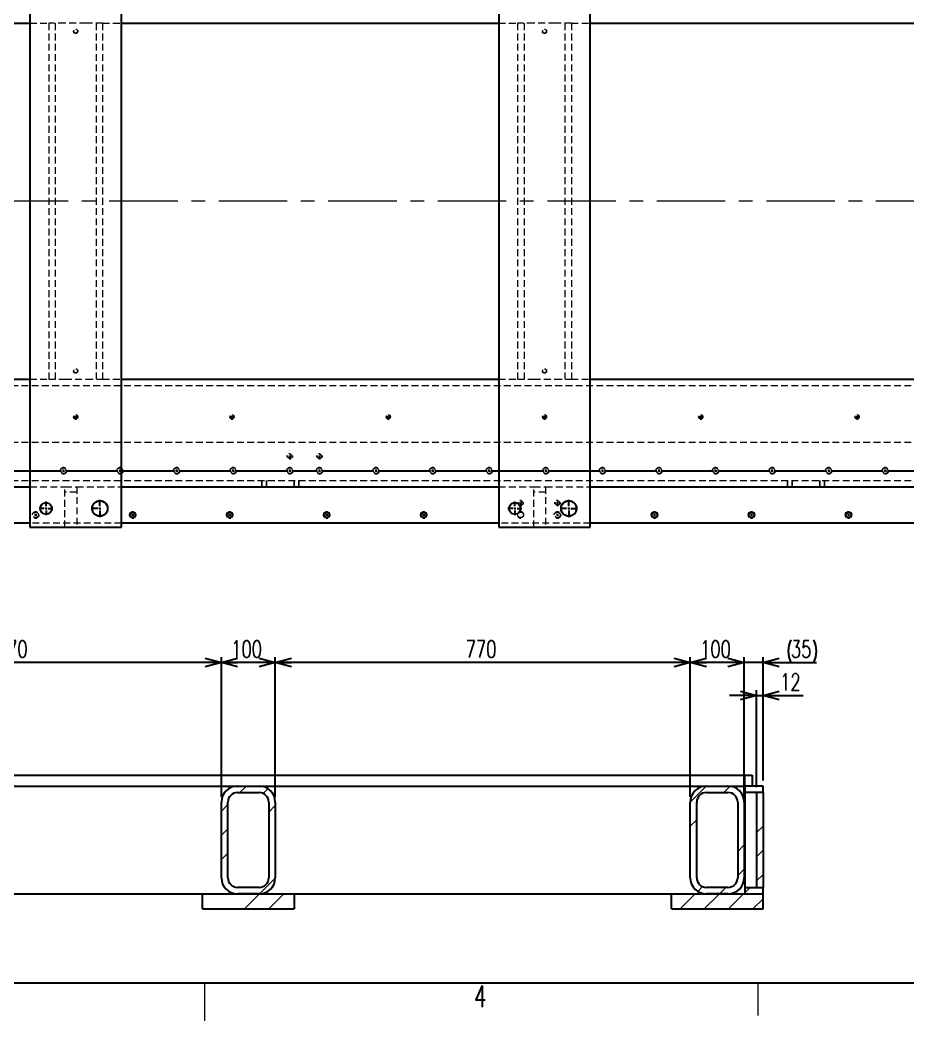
# Model space of a CAD drawing. Header units: millimetres. Extents: x 30 to 8380, y 30 to 5898.
# Drawn here: x 3862 to 5510, y 30 to 1887 of the extents above; entities that cross this region are included whole.
import ezdxf

# ---------------------------------------------------------------- set-up
doc = ezdxf.new("R2010")
doc.units = ezdxf.units.MM
doc.header["$LTSCALE"] = 10
doc.linetypes.add('CENTERX2', pattern=[20.32, 12.7, -2.54, 2.54, -2.54])
doc.linetypes.add('HIDDEN', pattern=[1.905, 1.27, -0.635])
doc.layers.add('FORMAT', color=7, linetype='Continuous')
doc.styles.add('SLDTEXTSTYLE0', font='TXT', dxfattribs={"width": 0.7, "bigfont": 'bigfont'})
doc.dimstyles.new('SLDDIMSTYLE2', dxfattribs={"dimtxt": 36.380208, "dimasz": 30, "dimexe": 0, "dimexo": 0.0625, "dimgap": 9.095052, "dimtad": 3, "dimrnd": 1e-09, "dimzin": 12, "dimdsep": 46, "dimtxsty": 'SLDTEXTSTYLE0', "dimblk1": 'OPEN30', "dimblk2": 'OPEN30', "dimsah": 1, "dimcen": 0.09, "dimadec": 0, "dimazin": 3, "dimtfac": 1, "dimtdec": 3, "dimtmove": 0, "dimatfit": 0, "dimldrblk": 'OPEN30', "dimfxl": 1, "dimfrac": 2, "dimtolj": 1, "dimtzin": 12, "dimarcsym": 0})
doc.dimstyles.new('SLDDIMSTYLE3', dxfattribs={"dimtxt": 36.380208, "dimasz": 30, "dimexe": 0, "dimexo": 0.0625, "dimgap": 9.095052, "dimtad": 3, "dimrnd": 1e-09, "dimzin": 12, "dimdsep": 46, "dimtxsty": 'SLDTEXTSTYLE0', "dimblk1": 'OPEN30', "dimblk2": 'OPEN30', "dimsah": 1, "dimcen": 0.09, "dimadec": 0, "dimazin": 3, "dimtfac": 1, "dimtdec": 3, "dimtofl": 0, "dimtmove": 0, "dimatfit": 3, "dimldrblk": 'OPEN30', "dimfxl": 1, "dimfrac": 2, "dimtolj": 1, "dimtzin": 12, "dimarcsym": 0})

# ---------------------------------------------------------------- blocks, each defined once
blk = doc.blocks.new('SW_CENTERMARKSYMBOL_73')
at = {"layer": 'FORMAT', "color": 0}
for p, q in [((-2948.3, 0), (-2950.3, 0)), ((-2948.3, 4), (-2948.3, 7.1)), ((-2948.3, 0), (-2948.3, 2)), ((-2948.3, 0), (-2948.3, -2)), ((-2948.3, 0), (-2946.3, 0)), ((-2768.3, 0), (-2770.3, 0)), ((-2768.3, 4), (-2768.3, 7.1)), ((-2768.3, 0), (-2768.3, 2)), ((-2768.3, 0), (-2768.3, -2)), ((-2768.3, 0), (-2766.3, 0)), ((-2588.3, 0), (-2590.3, 0)), ((-2588.3, 4), (-2588.3, 7.1)), ((-2588.3, 0), (-2588.3, 2)), ((-2588.3, 0), (-2588.3, -2)), ((-2588.3, 0), (-2586.3, 0)), ((-2408.3, 0), (-2410.3, 0)), ((-2408.3, 4), (-2408.3, 7.1)), ((-2408.3, 0), (-2408.3, 2)), ((-2408.3, 0), (-2408.3, -2)), ((-2408.3, 0), (-2406.3, 0)), ((-2228.3, 0), (-2230.3, 0)), ((-2228.3, 4), (-2228.3, 7.1)), ((-2228.3, 0), (-2228.3, 2)), ((-2228.3, 0), (-2228.3, -2)), ((-2228.3, 0), (-2226.3, 0)), ((-1980, 0), (-1982, 0)), ((-1980, 4), (-1980, 7.1)), ((-1980, 0), (-1980, 2)), ((-1980, 0), (-1980, -2)), ((-1980, 0), (-1978, 0)), ((-1800, 0), (-1802, 0)), ((-1800, 4), (-1800, 7.1)), ((-1800, 0), (-1800, 2)), ((-1800, 0), (-1800, -2)), ((-1800, 0), (-1798, 0)), ((-1620, 0), (-1622, 0)), ((-1620, 4), (-1620, 7.1)), ((-1620, 0), (-1620, 2)), ((-1620, 0), (-1620, -2)), ((-1620, 0), (-1618, 0)), ((-1440, 0), (-1442, 0)), ((-1440, 4), (-1440, 7.1)), ((-1440, 0), (-1440, 2)), ((-1440, 0), (-1440, -2)), ((-1440, 0), (-1438, 0)), ((-2948.3, -4), (-2948.3, -7.1)), ((-2768.3, -4), (-2768.3, -7.1)), ((-2588.3, -4), (-2588.3, -7.1)), ((-2408.3, -4), (-2408.3, -7.1)), ((-2228.3, -4), (-2228.3, -7.1)), ((-1980, -4), (-1980, -7.1)), ((-1800, -4), (-1800, -7.1)), ((-1620, -4), (-1620, -7.1)), ((-1440, -4), (-1440, -7.1))]:
    blk.add_line(p, q, dxfattribs=at)
blk = doc.blocks.new('SW_CENTERMARKSYMBOL_74')
at = {"layer": 'FORMAT', "color": 0}
for p, q in [((-3621, -1000), (-3524, -1000)), ((-3520, -1000), (-3522, -1000)), ((-3520, -996), (-3520, -992.9)), ((-3520, -1000), (-3520, -998)), ((-3520, -1000), (-3520, -1002)), ((-3520, -1000), (-3518, -1000)), ((-3516, -1000), (-3419, -1000)), ((-3415, -1000), (-3417, -1000)), ((-3415, -996), (-3415, -992.9)), ((-3415, -1000), (-3415, -998)), ((-3415, -1000), (-3415, -1002)), ((-3415, -1000), (-3413, -1000)), ((-3411, -1000), (-3314, -1000)), ((-3310, -1000), (-3312, -1000)), ((-3310, -996), (-3310, -992.9)), ((-3310, -1000), (-3310, -998)), ((-3310, -1000), (-3310, -1002)), ((-3310, -1000), (-3308, -1000)), ((-3306, -1000), (-3209, -1000)), ((-3205, -1000), (-3207, -1000)), ((-3205, -996), (-3205, -992.9)), ((-3205, -1000), (-3205, -998)), ((-3205, -1000), (-3205, -1002)), ((-3205, -1000), (-3203, -1000)), ((-3201, -1000), (-3104, -1000)), ((-3100, -1000), (-3102, -1000)), ((-3100, -996), (-3100, -992.9)), ((-3100, -1000), (-3100, -998)), ((-3100, -1000), (-3100, -1002)), ((-3100, -1000), (-3098, -1000)), ((-3096, -1000), (-3049, -1000)), ((-3045, -1000), (-3047, -1000)), ((-3045, -996), (-3045, -992.9)), ((-3045, -1000), (-3045, -998)), ((-3045, -1000), (-3045, -1002)), ((-3045, -1000), (-3043, -1000)), ((-3041, -1000), (-2944, -1000)), ((-2940, -1000), (-2942, -1000)), ((-2940, -996), (-2940, -992.9)), ((-2940, -1000), (-2940, -998)), ((-2940, -1000), (-2940, -1002)), ((-2940, -1000), (-2938, -1000)), ((-2936, -1000), (-2839, -1000)), ((-2835, -1000), (-2837, -1000)), ((-2835, -996), (-2835, -992.9)), ((-2835, -1000), (-2835, -998)), ((-2835, -1000), (-2835, -1002)), ((-2835, -1000), (-2833, -1000)), ((-2831, -1000), (-2734, -1000)), ((-2730, -1000), (-2732, -1000)), ((-2730, -996), (-2730, -992.9)), ((-2730, -1000), (-2730, -998)), ((-2730, -1000), (-2730, -1002)), ((-2730, -1000), (-2728, -1000)), ((-2726, -1000), (-2629, -1000)), ((-2625, -1000), (-2627, -1000)), ((-2625, -996), (-2625, -992.9)), ((-2625, -1000), (-2625, -998)), ((-2625, -1000), (-2625, -1002)), ((-2625, -1000), (-2623, -1000)), ((-2621, -1000), (-2524, -1000)), ((-2520, -1000), (-2522, -1000)), ((-2520, -996), (-2520, -992.9)), ((-2520, -1000), (-2520, -998)), ((-2520, -1000), (-2520, -1002)), ((-2520, -1000), (-2518, -1000)), ((-2516, -1000), (-2419, -1000)), ((-2415, -1000), (-2417, -1000)), ((-2415, -996), (-2415, -992.9)), ((-2415, -1000), (-2415, -998)), ((-2415, -1000), (-2415, -1002)), ((-2415, -1000), (-2413, -1000)), ((-2411, -1000), (-2314, -1000)), ((-2310, -1000), (-2312, -1000)), ((-2310, -996), (-2310, -992.9)), ((-2310, -1000), (-2310, -998)), ((-2310, -1000), (-2310, -1002)), ((-2310, -1000), (-2308, -1000)), ((-2306, -1000), (-2209, -1000)), ((-2205, -1000), (-2207, -1000)), ((-2205, -996), (-2205, -992.9)), ((-2205, -1000), (-2205, -998)), ((-2205, -1000), (-2205, -1002)), ((-2205, -1000), (-2203, -1000)), ((-2201, -1000), (-2104, -1000)), ((-2100, -1000), (-2102, -1000)), ((-2100, -996), (-2100, -992.9)), ((-2100, -1000), (-2100, -998)), ((-2100, -1000), (-2100, -1002)), ((-2100, -1000), (-2098, -1000)), ((-2096, -1000), (-1999, -1000)), ((-1995, -1000), (-1997, -1000)), ((-1995, -996), (-1995, -992.9)), ((-1995, -1000), (-1995, -998)), ((-1995, -1000), (-1995, -1002)), ((-1995, -1000), (-1993, -1000)), ((-1991, -1000), (-1894, -1000)), ((-3520, -1004), (-3520, -1007.1)), ((-3415, -1004), (-3415, -1007.1)), ((-3310, -1004), (-3310, -1007.1)), ((-3205, -1004), (-3205, -1007.1)), ((-3100, -1004), (-3100, -1007.1)), ((-3045, -1004), (-3045, -1007.1)), ((-2940, -1004), (-2940, -1007.1)), ((-2835, -1004), (-2835, -1007.1)), ((-2730, -1004), (-2730, -1007.1)), ((-2625, -1004), (-2625, -1007.1)), ((-2520, -1004), (-2520, -1007.1)), ((-2415, -1004), (-2415, -1007.1)), ((-2310, -1004), (-2310, -1007.1)), ((-2205, -1004), (-2205, -1007.1)), ((-2100, -1004), (-2100, -1007.1)), ((-1995, -1004), (-1995, -1007.1))]:
    blk.add_line(p, q, dxfattribs=at)
blk = doc.blocks.new('SW_CENTERMARKSYMBOL_75')
at = {"layer": 'FORMAT', "color": 0}
for p, q in [((-3480, -800), (-3480, -798)), ((-3190, -800), (-3190, -798)), ((-2900, -800), (-2900, -798)), ((-2610, -800), (-2610, -798)), ((-2320, -800), (-2320, -798)), ((-2030, -800), (-2030, -798)), ((-3480, -800), (-3482, -800)), ((-3480, -800), (-3480, -802)), ((-3480, -800), (-3478, -800)), ((-3480, -804), (-3480, -805.4)), ((-3190, -800), (-3192, -800)), ((-3190, -800), (-3190, -802)), ((-3190, -800), (-3188, -800)), ((-3190, -804), (-3190, -805.4)), ((-2900, -800), (-2902, -800)), ((-2900, -800), (-2900, -802)), ((-2900, -800), (-2898, -800)), ((-2900, -804), (-2900, -805.4)), ((-2610, -800), (-2612, -800)), ((-2610, -800), (-2610, -802)), ((-2610, -800), (-2608, -800)), ((-2610, -804), (-2610, -805.4)), ((-2320, -800), (-2322, -800)), ((-2320, -800), (-2320, -802)), ((-2320, -800), (-2318, -800)), ((-2320, -804), (-2320, -805.4)), ((-2030, -800), (-2032, -800)), ((-2030, -800), (-2030, -802)), ((-2030, -800), (-2028, -800)), ((-2030, -804), (-2030, -805.4))]:
    blk.add_line(p, q, dxfattribs=at)
blk = doc.blocks.new('SW_CENTERMARKSYMBOL_79')
at = {"layer": 'FORMAT', "color": 0}
for p, q in [((-4, 0), (-16.25, 0)), ((0, 0), (-2, 0)), ((0, 4), (0, 16.25)), ((0, 0), (0, 2)), ((0, 0), (0, -2)), ((0, 0), (2, 0)), ((2550, 0), (2548, 0)), ((2550, 4), (2550, 16.25)), ((2550, 0), (2550, 2)), ((2550, 0), (2550, -2)), ((2550, 0), (2552, 0)), ((2554, 0), (2566.25, 0)), ((0, -4), (0, -16.25)), ((2550, -4), (2550, -16.25))]:
    blk.add_line(p, q, dxfattribs=at)
blk = doc.blocks.new('SW_CENTERMARKSYMBOL_81')
at = {"layer": 'FORMAT', "color": 0}
for p, q in [((-4, 0), (-6, 0)), ((0, 0), (-2, 0)), ((0, 4), (0, 6)), ((0, 0), (0, 2)), ((0, 0), (0, -2)), ((0, 0), (2, 0)), ((4, 0), (6, 0)), ((0, -4), (0, -6))]:
    blk.add_line(p, q, dxfattribs=at)
blk = doc.blocks.new('SW_CENTERMARKSYMBOL_82')
at = {"layer": 'FORMAT', "color": 0}
for p, q in [((-4, 0), (-6, 0)), ((0, 0), (-2, 0)), ((0, 4), (0, 6)), ((0, 0), (0, 2)), ((0, 0), (0, -2)), ((0, 0), (2, 0)), ((4, 0), (6, 0)), ((0, -4), (0, -6))]:
    blk.add_line(p, q, dxfattribs=at)
blk = doc.blocks.new('SW_CENTERMARKSYMBOL_84')
at = {"layer": 'FORMAT', "color": 0}
for p, q in [((-4, 0), (-6, 0)), ((0, 0), (-2, 0)), ((0, 4), (0, 6)), ((0, 0), (0, 2)), ((0, 0), (0, -2)), ((0, 0), (2, 0)), ((4, 0), (6, 0)), ((0, -4), (0, -6))]:
    blk.add_line(p, q, dxfattribs=at)
blk = doc.blocks.new('SW_CENTERMARKSYMBOL_85')
at = {"layer": 'FORMAT', "color": 0}
for p, q in [((-4, 0), (-6, 0)), ((0, 0), (-2, 0)), ((0, 4), (0, 6)), ((0, 0), (0, 2)), ((0, 0), (0, -2)), ((0, 0), (2, 0)), ((4, 0), (6, 0)), ((0, -4), (0, -6))]:
    blk.add_line(p, q, dxfattribs=at)
blk = doc.blocks.new('SW_CENTERMARKSYMBOL_101')
at = {"layer": 'FORMAT', "color": 0}
for p, q in [((-4, 0), (-16.25, 0)), ((0, 0), (-2, 0)), ((0, 4), (0, 16.25)), ((0, 0), (0, 2)), ((0, 0), (0, -2)), ((0, 0), (2, 0)), ((4, 0), (16.25, 0)), ((0, -4), (0, -16.25))]:
    blk.add_line(p, q, dxfattribs=at)
blk = doc.blocks.new('SW_CENTERMARKSYMBOL_109')
at = {"layer": 'FORMAT', "color": 0}
for p, q in [((-4, 0), (-12.75, 0)), ((0, 0), (-2, 0)), ((0, 4), (0, 12.75)), ((0, 0), (0, 2)), ((0, 0), (0, -2)), ((0, 0), (2, 0)), ((4, 0), (12.75, 0)), ((0, -4), (0, -12.75))]:
    blk.add_line(p, q, dxfattribs=at)
blk = doc.blocks.new('SW_CENTERMARKSYMBOL_110')
at = {"layer": 'FORMAT', "color": 0}
for p, q in [((-4, 0), (-12.75, 0)), ((0, 0), (-2, 0)), ((0, 4), (0, 12.75)), ((0, 0), (0, 2)), ((0, 0), (0, -2)), ((0, 0), (2, 0)), ((4, 0), (12.75, 0)), ((0, -4), (0, -12.75))]:
    blk.add_line(p, q, dxfattribs=at)
blk = doc.blocks.new('_Open30')
at = {"color": 0, "linetype": 'ByBlock', "lineweight": -2}
for p, q in [((-1, 0.267949), (0, 0)), ((0, 0), (-1, -0.267949)), ((0, 0), (-1, 0))]:
    blk.add_line(p, q, dxfattribs=at)
blk = doc.blocks.new('_D_168')
at = {"layer": 'FORMAT', "transparency": 16777216}
for p, q in [((5105.9, 445.8), (5105.9, 704.7)), ((5205.9, 694.7), (5105.9, 694.7)), ((5205.9, 445.8), (5205.9, 704.7))]:
    blk.add_line(p, q, dxfattribs=at)
at = {"layer": 'FORMAT', "transparency": 16777216, "xscale": 30, "yscale": 30, "rotation": 180}
blk.add_blockref('_Open30', (5105.9, 694.7, 111), dxfattribs=at)
at = {"layer": 'FORMAT', "transparency": 16777216, "xscale": 30, "yscale": 30}
blk.add_blockref('_Open30', (5205.9, 694.7, 111), dxfattribs=at)
at = {"layer": 'FORMAT', "transparency": 16777216, "insert": (5124.1, 735.7), "char_height": 31.75, "attachment_point": 1, "style": 'SLDTEXTSTYLE0'}
blk.add_mtext('100', dxfattribs=at)
blk = doc.blocks.new('_D_169')
at = {"layer": 'FORMAT', "transparency": 16777216}
for p, q in [((4335.9, 445.8), (4335.9, 704.7)), ((5105.9, 694.7), (4335.9, 694.7)), ((5105.9, 445.8), (5105.9, 704.7))]:
    blk.add_line(p, q, dxfattribs=at)
at = {"layer": 'FORMAT', "transparency": 16777216, "xscale": 30, "yscale": 30, "rotation": 180}
blk.add_blockref('_Open30', (4335.9, 694.7, 111), dxfattribs=at)
at = {"layer": 'FORMAT', "transparency": 16777216, "xscale": 30, "yscale": 30}
blk.add_blockref('_Open30', (5105.9, 694.7, 111), dxfattribs=at)
at = {"layer": 'FORMAT', "transparency": 16777216, "insert": (4689.1, 735.7), "char_height": 31.75, "attachment_point": 1, "style": 'SLDTEXTSTYLE0'}
blk.add_mtext('770', dxfattribs=at)
blk = doc.blocks.new('_D_170')
at = {"layer": 'FORMAT', "transparency": 16777216}
for p, q in [((4235.9, 445.8), (4235.9, 704.7)), ((4335.9, 694.7), (4235.9, 694.7)), ((4335.9, 445.8), (4335.9, 704.7))]:
    blk.add_line(p, q, dxfattribs=at)
at = {"layer": 'FORMAT', "transparency": 16777216, "xscale": 30, "yscale": 30, "rotation": 180}
blk.add_blockref('_Open30', (4235.9, 694.7, 111), dxfattribs=at)
at = {"layer": 'FORMAT', "transparency": 16777216, "xscale": 30, "yscale": 30}
blk.add_blockref('_Open30', (4335.9, 694.7, 111), dxfattribs=at)
at = {"layer": 'FORMAT', "transparency": 16777216, "insert": (4254.1, 735.7), "char_height": 31.75, "attachment_point": 1, "style": 'SLDTEXTSTYLE0'}
blk.add_mtext('100', dxfattribs=at)
blk = doc.blocks.new('_D_172')
at = {"layer": 'FORMAT', "transparency": 16777216}
for p, q in [((3465.9, 445.8), (3465.9, 704.7)), ((4235.9, 694.7), (3465.9, 694.7)), ((4235.9, 445.8), (4235.9, 704.7))]:
    blk.add_line(p, q, dxfattribs=at)
at = {"layer": 'FORMAT', "transparency": 16777216, "xscale": 30, "yscale": 30, "rotation": 180}
blk.add_blockref('_Open30', (3465.9, 694.7, 111), dxfattribs=at)
at = {"layer": 'FORMAT', "transparency": 16777216, "xscale": 30, "yscale": 30}
blk.add_blockref('_Open30', (4235.9, 694.7, 111), dxfattribs=at)
at = {"layer": 'FORMAT', "transparency": 16777216, "insert": (3819.1, 735.7), "char_height": 31.75, "attachment_point": 1, "style": 'SLDTEXTSTYLE0'}
blk.add_mtext('770', dxfattribs=at)
blk = doc.blocks.new('_D_182')
at = {"layer": 'FORMAT', "transparency": 16777216}
for p, q in [((5228.9, 633.6), (5178.9, 633.6)), ((5228.9, 463.8), (5228.9, 643.6)), ((5228.9, 633.6), (5240.9, 633.6)), ((5240.9, 475.8), (5240.9, 643.6)), ((5240.9, 633.6), (5315.1, 633.6))]:
    blk.add_line(p, q, dxfattribs=at)
at = {"layer": 'FORMAT', "transparency": 16777216, "xscale": 30, "yscale": 30}
blk.add_blockref('_Open30', (5228.9, 633.6, 111), dxfattribs=at)
at = {"layer": 'FORMAT', "transparency": 16777216, "xscale": 30, "yscale": 30, "rotation": 180}
blk.add_blockref('_Open30', (5240.9, 633.6, 111), dxfattribs=at)
at = {"layer": 'FORMAT', "transparency": 16777216, "insert": (5272.7, 674.5), "char_height": 31.75, "attachment_point": 1, "style": 'SLDTEXTSTYLE0'}
blk.add_mtext('12', dxfattribs=at)
blk = doc.blocks.new('_D_183')
at = {"layer": 'FORMAT', "transparency": 16777216}
for p, q in [((5205.9, 694.7), (5155.9, 694.7)), ((5205.9, 445.8), (5205.9, 704.7)), ((5240.9, 694.7), (5205.9, 694.7)), ((5240.9, 475.8), (5240.9, 704.7)), ((5240.9, 694.7), (5339.9, 694.7))]:
    blk.add_line(p, q, dxfattribs=at)
for centre, start, end in [((5335, 715.9), 153.4349, 206.5651), ((5292.6, 715.9), 333.4349, 26.5651)]:
    blk.add_arc(centre, 47.3, start, end, dxfattribs=at)
at = {"layer": 'FORMAT', "transparency": 16777216, "xscale": 30, "yscale": 30}
blk.add_blockref('_Open30', (5205.9, 694.7, 111), dxfattribs=at)
at = {"layer": 'FORMAT', "transparency": 16777216, "xscale": 30, "yscale": 30, "rotation": 180}
blk.add_blockref('_Open30', (5240.9, 694.7, 111), dxfattribs=at)
at = {"layer": 'FORMAT', "transparency": 16777216, "insert": (5292.6, 735.7), "char_height": 31.75, "attachment_point": 1, "style": 'SLDTEXTSTYLE0'}
blk.add_mtext('35', dxfattribs=at)

msp = doc.modelspace()

# ---------------------------------------------------------------- hatches: boundary and pattern name
at = {"layer": 'FORMAT', "linetype": 'Continuous', "lineweight": 18}
h = msp.add_hatch(dxfattribs=at)
h.set_pattern_fill('ANSI34', color=256, scale=10, style=0)
edge = h.paths.add_edge_path(flags=0)
edge.add_arc((4305.87817, 435.7516508), 30, 0, 90)
edge.add_line((4305.87817, 465.7516508), (4265.87817, 465.7516508))
edge.add_arc((4265.87817, 435.7516508), 30, 90, 180)
edge.add_line((4235.87817, 435.7516508), (4235.87817, 295.7516508))
edge.add_arc((4265.87817, 295.7516508), 30, 180, 270)
edge.add_line((4265.87817, 265.7516508), (4305.87817, 265.7516508))
edge.add_arc((4305.87817, 295.7516508), 30, 270, 360)
edge.add_line((4335.87817, 295.7516508), (4335.87817, 435.7516508))
edge = h.paths.add_edge_path(flags=0)
edge.add_line((4247.87817, 295.7516508), (4247.87817, 435.7516508))
edge.add_arc((4265.87817, 435.7516508), 18, 90, 180, ccw=False)
edge.add_line((4265.87817, 453.7516508), (4305.87817, 453.7516508))
edge.add_arc((4305.87817, 435.7516508), 18, 0, 90, ccw=False)
edge.add_line((4323.87817, 435.7516508), (4323.87817, 295.7516508))
edge.add_arc((4305.87817, 295.7516508), 18, 270, 360, ccw=False)
edge.add_line((4305.87817, 277.7516508), (4265.87817, 277.7516508))
edge.add_arc((4265.87817, 295.7516508), 18, 180, 270, ccw=False)
h = msp.add_hatch(dxfattribs=at)
h.set_pattern_fill('ANSI34', color=256, scale=10, style=0)
edge = h.paths.add_edge_path(flags=0)
edge.add_line((5175.87817, 465.7516508), (5135.87817, 465.7516508))
edge.add_arc((5135.87817, 435.7516508), 30, 90, 180)
edge.add_line((5105.87817, 435.7516508), (5105.87817, 295.7516508))
edge.add_arc((5135.87817, 295.7516508), 30, 180, 270)
edge.add_line((5135.87817, 265.7516508), (5175.87817, 265.7516508))
edge.add_arc((5175.87817, 295.7516508), 30, 270, 360)
edge.add_line((5205.87817, 295.7516508), (5205.87817, 435.7516508))
edge.add_arc((5175.87817, 435.7516508), 30, 0, 90)
edge = h.paths.add_edge_path(flags=0)
edge.add_line((5117.87817, 295.7516508), (5117.87817, 435.7516508))
edge.add_arc((5135.87817, 435.7516508), 18, 90, 180, ccw=False)
edge.add_line((5135.87817, 453.7516508), (5175.87817, 453.7516508))
edge.add_arc((5175.87817, 435.7516508), 18, 0, 90, ccw=False)
edge.add_line((5193.87817, 435.7516508), (5193.87817, 295.7516508))
edge.add_arc((5175.87817, 295.7516508), 18, 270, 360, ccw=False)
edge.add_line((5175.87817, 277.7516508), (5135.87817, 277.7516508))
edge.add_arc((5135.87817, 295.7516508), 18, 180, 270, ccw=False)
h = msp.add_hatch(dxfattribs=at)
h.set_pattern_fill('ANSI34', color=256, scale=10, style=0)
h.paths.add_polyline_path([(5240.87817, 453.7516508), (5240.87817, 465.7516508), (5206.8964818, 465.7516508), (5206.8964818, 453.7516508)], flags=0)
h = msp.add_hatch(dxfattribs=at)
h.set_pattern_fill('ANSI34', color=256, scale=10, style=0)
h.paths.add_polyline_path([(5240.87817, 453.7516508), (5228.87817, 453.7516508), (5228.87817, 277.7516508), (5240.87817, 277.7516508)], flags=0)
h = msp.add_hatch(dxfattribs=at)
h.set_pattern_fill('ANSI34', color=256, scale=10, style=0)
h.paths.add_polyline_path([(4370.87817, 265.7516508), (4200.87817, 265.7516508), (4200.87817, 237.7516508), (4370.87817, 237.7516508)], flags=0)
h = msp.add_hatch(dxfattribs=at)
h.set_pattern_fill('ANSI34', color=256, scale=10, style=0)
h.paths.add_polyline_path([(5240.87817, 265.7516508), (5070.87817, 265.7516508), (5070.87817, 237.7516508), (5240.87817, 237.7516508)], flags=0)
h = msp.add_hatch(dxfattribs=at)
h.set_pattern_fill('ANSI34', color=256, scale=10, style=0)
h.paths.add_polyline_path([(5206.8964818, 277.7516508), (5206.8964818, 265.7516508), (5240.87817, 265.7516508), (5240.87817, 277.7516508)], flags=0)

# ---------------------------------------------------------------- linework, layer by layer
at = {"color": 7, "linetype": 'Continuous', "lineweight": 25}
for p, q in [((3880.4504656, 2155.7070857), (3880.4504656, 945.7070857)), ((4050.4504656, 945.7070857), (4050.4504656, 2155.7070857)), ((4750.4504656, 2155.7070857), (4750.4504656, 945.7070857)), ((4920.4504656, 945.7070857), (4920.4504656, 2155.7070857)), ((3180.4504656, 1880.7070857), (3880.4504656, 1880.7070857)), ((4050.4504656, 1880.7070857), (4750.4504656, 1880.7070857)), ((4920.4504656, 1880.7070857), (5620.4504656, 1880.7070857)), ((3180.4504656, 1220.7070857), (3880.4504656, 1220.7070857)), ((4050.4504656, 1220.7070857), (4750.4504656, 1220.7070857)), ((4920.4504656, 1220.7070857), (5620.4504656, 1220.7070857)), ((3180.4504656, 1020.7070857), (3880.4504656, 1020.7070857)), ((4050.4504656, 1020.7070857), (4750.4504656, 1020.7070857)), ((4920.4504656, 1020.7070857), (5620.4504656, 1020.7070857)), ((3880.4504656, 953.7070857), (3180.4504656, 953.7070857)), ((4750.4504656, 953.7070857), (4050.4504656, 953.7070857)), ((5620.4504656, 953.7070857), (4920.4504656, 953.7070857)), ((3880.4504656, 945.7070857), (4050.4504656, 945.7070857)), ((4750.4504656, 945.7070857), (4920.4504656, 945.7070857)), ((684.0922314, 485.7516508), (5206.8964818, 485.7516508)), ((5206.8964818, 485.7516508), (5220.87817, 485.7516508)), ((5206.8964818, 465.7516508), (5206.8964818, 485.7516508)), ((5220.87817, 485.7516508), (5220.87817, 465.7516508)), ((3435.87817, 465.7516508), (4265.87817, 465.7516508)), ((4265.87817, 465.7516508), (4305.87817, 465.7516508)), ((4305.87817, 465.7516508), (5135.87817, 465.7516508)), ((5135.87817, 465.7516508), (5175.87817, 465.7516508)), ((5175.87817, 465.7516508), (5206.8964818, 465.7516508)), ((5240.87817, 465.7516508), (5206.8964818, 465.7516508)), ((5206.8964818, 465.7516508), (5206.8964818, 453.7516508)), ((5240.87817, 453.7516508), (5240.87817, 465.7516508)), ((4265.87817, 453.7516508), (4305.87817, 453.7516508)), ((5135.87817, 453.7516508), (5175.87817, 453.7516508)), ((5240.87817, 453.7516508), (5206.8964818, 453.7516508)), ((5206.8964818, 453.7516508), (5206.8964818, 435.7516508)), ((5240.87817, 453.7516508), (5228.87817, 453.7516508)), ((5228.87817, 453.7516508), (5228.87817, 277.7516508)), ((5240.87817, 453.7516508), (5240.87817, 277.7516508)), ((4235.87817, 295.7516508), (4235.87817, 435.7516508)), ((4247.87817, 295.7516508), (4247.87817, 435.7516508)), ((4323.87817, 435.7516508), (4323.87817, 295.7516508)), ((4335.87817, 435.7516508), (4335.87817, 295.7516508)), ((5105.87817, 295.7516508), (5105.87817, 435.7516508)), ((5117.87817, 295.7516508), (5117.87817, 435.7516508)), ((5193.87817, 435.7516508), (5193.87817, 295.7516508)), ((5205.87817, 435.7516508), (5205.87817, 295.7516508)), ((5206.8964818, 435.7516508), (5206.8964818, 295.7516508)), ((5206.8964818, 295.7516508), (5206.8964818, 277.7516508)), ((3500.87817, 265.7516508), (4200.87817, 265.7516508)), ((4200.87817, 265.7516508), (4370.87817, 265.7516508)), ((4200.87817, 237.7516508), (4200.87817, 265.7516508)), ((4305.87817, 277.7516508), (4265.87817, 277.7516508)), ((4305.87817, 265.7516508), (4265.87817, 265.7516508)), ((4370.87817, 265.7516508), (4370.87817, 237.7516508)), ((4370.87817, 265.7516508), (5070.87817, 265.7516508)), ((5070.87817, 237.7516508), (5070.87817, 265.7516508)), ((5070.87817, 265.7516508), (5240.87817, 265.7516508)), ((5175.87817, 277.7516508), (5135.87817, 277.7516508)), ((5175.87817, 265.7516508), (5135.87817, 265.7516508)), ((5206.8964818, 277.7516508), (5240.87817, 277.7516508)), ((5206.8964818, 277.7516508), (5206.8964818, 265.7516508)), ((5206.8964818, 265.7516508), (5240.87817, 265.7516508)), ((5228.87817, 277.7516508), (5240.87817, 277.7516508)), ((5240.87817, 265.7516508), (5240.87817, 277.7516508)), ((5240.87817, 237.7516508), (5240.87817, 265.7516508)), ((4200.87817, 237.7516508), (4370.87817, 237.7516508)), ((5070.87817, 237.7516508), (5240.87817, 237.7516508))]:
    msp.add_line(p, q, dxfattribs=at)
at = {"color": 7, "linetype": 'HIDDEN', "lineweight": 18}
for p, q in [((3880.4504656, 1880.7070857), (3915.4504656, 1880.7070857)), ((3915.4504656, 1880.7070857), (3915.4504656, 1220.7070857)), ((3945.4504656, 1880.7070857), (3915.4504656, 1880.7070857)), ((3927.4504656, 1880.7070857), (3927.4504656, 1220.7070857)), ((3985.4504656, 1880.7070857), (3945.4504656, 1880.7070857)), ((4015.4504656, 1880.7070857), (3985.4504656, 1880.7070857)), ((4003.4504656, 1880.7070857), (4003.4504656, 1220.7070857)), ((4015.4504656, 1880.7070857), (4050.4504656, 1880.7070857)), ((4015.4504656, 1880.7070857), (4015.4504656, 1220.7070857)), ((4750.4504656, 1880.7070857), (4785.4504656, 1880.7070857)), ((4785.4504656, 1880.7070857), (4785.4504656, 1220.7070857)), ((4815.4504656, 1880.7070857), (4785.4504656, 1880.7070857)), ((4797.4504656, 1880.7070857), (4797.4504656, 1220.7070857)), ((4855.4504656, 1880.7070857), (4815.4504656, 1880.7070857)), ((4885.4504656, 1880.7070857), (4855.4504656, 1880.7070857)), ((4873.4504656, 1880.7070857), (4873.4504656, 1220.7070857)), ((4885.4504656, 1880.7070857), (4920.4504656, 1880.7070857)), ((4885.4504656, 1880.7070857), (4885.4504656, 1220.7070857)), ((2950.4504656, 1208.7070857), (7530.4504656, 1208.7070857)), ((3880.4504656, 1220.7070857), (3915.4504656, 1220.7070857)), ((3915.4504656, 1220.7070857), (3945.4504656, 1220.7070857)), ((3945.4504656, 1220.7070857), (3985.4504656, 1220.7070857)), ((3985.4504656, 1220.7070857), (4015.4504656, 1220.7070857)), ((4015.4504656, 1220.7070857), (4050.4504656, 1220.7070857)), ((4750.4504656, 1220.7070857), (4785.4504656, 1220.7070857)), ((4785.4504656, 1220.7070857), (4815.4504656, 1220.7070857)), ((4815.4504656, 1220.7070857), (4855.4504656, 1220.7070857)), ((4855.4504656, 1220.7070857), (4885.4504656, 1220.7070857)), ((4885.4504656, 1220.7070857), (4920.4504656, 1220.7070857)), ((2950.4504656, 1103.7070857), (7510.4504656, 1103.7070857)), ((2950.4504656, 1032.7070857), (7530.4504656, 1032.7070857)), ((4310.4504656, 1032.7070857), (4310.4504656, 1020.7070857)), ((4311.2004656, 1032.7070857), (4311.2004656, 1020.7070857)), ((4319.7004656, 1020.7070857), (4319.7004656, 1032.7070857)), ((4320.4504656, 1020.7070857), (4320.4504656, 1032.7070857)), ((4370.4504656, 1032.7070857), (4370.4504656, 1020.7070857)), ((4371.2004656, 1032.7070857), (4371.2004656, 1020.7070857)), ((4379.7004656, 1020.7070857), (4379.7004656, 1032.7070857)), ((4380.4504656, 1020.7070857), (4380.4504656, 1032.7070857)), ((5285.4504656, 1032.7070857), (5285.4504656, 1020.7070857)), ((5286.2004656, 1032.7070857), (5286.2004656, 1020.7070857)), ((5294.7004656, 1020.7070857), (5294.7004656, 1032.7070857)), ((5295.4504656, 1020.7070857), (5295.4504656, 1032.7070857)), ((5345.4504656, 1032.7070857), (5345.4504656, 1020.7070857)), ((5346.2004656, 1032.7070857), (5346.2004656, 1020.7070857)), ((5354.7004656, 1020.7070857), (5354.7004656, 1032.7070857)), ((5355.4504656, 1020.7070857), (5355.4504656, 1032.7070857)), ((3880.4504656, 1020.7070857), (3945.4504656, 1020.7070857)), ((3945.4504656, 1020.7070857), (3967.4504656, 1020.7070857)), ((3945.4504656, 945.7070857), (3945.4504656, 1020.7070857)), ((3967.4504656, 1010.7070857), (3945.4504656, 1010.7070857)), ((3967.4504656, 1020.7070857), (4050.4504656, 1020.7070857)), ((3967.4504656, 1020.7070857), (3967.4504656, 945.7070857)), ((4750.4504656, 1020.7070857), (4815.4504656, 1020.7070857)), ((4815.4504656, 1020.7070857), (4837.4504656, 1020.7070857)), ((4815.4504656, 945.7070857), (4815.4504656, 1020.7070857)), ((4837.4504656, 1010.7070857), (4815.4504656, 1010.7070857)), ((4837.4504656, 1020.7070857), (4920.4504656, 1020.7070857)), ((4837.4504656, 1020.7070857), (4837.4504656, 945.7070857)), ((4797.2504656, 968.7070857), (4797.0619645, 970.199225)), ((4050.4504656, 953.7070857), (3880.4504656, 953.7070857)), ((4920.4504656, 953.7070857), (4750.4504656, 953.7070857))]:
    msp.add_line(p, q, dxfattribs=at)
at = {"color": 7, "linetype": 'Continuous', "lineweight": 18}
msp.add_line((4789.0842688, 974.3024044), (4788.6957898, 974.136048), dxfattribs=at)
at = {"color": 7, "linetype": 'HIDDEN', "lineweight": 18}
for centre, radius in [((3965.4504656, 1865.7070857), 4), ((3965.4504656, 1865.7070857), 3.4), ((4835.4504656, 1865.7070857), 4), ((4835.4504656, 1865.7070857), 3.4), ((3965.4504656, 1235.7070857), 4), ((3965.4504656, 1235.7070857), 3.4), ((4835.4504656, 1235.7070857), 4), ((4835.4504656, 1235.7070857), 3.4), ((3965.4504656, 1150.7070857), 4), ((3965.4504656, 1150.7070857), 3.4), ((4255.4504656, 1150.7070857), 4), ((4255.4504656, 1150.7070857), 3.4), ((4545.4504656, 1150.7070857), 4), ((4545.4504656, 1150.7070857), 3.4), ((4835.4504656, 1150.7070857), 4), ((4835.4504656, 1150.7070857), 3.4), ((5125.4504656, 1150.7070857), 4), ((5125.4504656, 1150.7070857), 3.4), ((5415.4504656, 1150.7070857), 4), ((5415.4504656, 1150.7070857), 3.4), ((4362.9504656, 1077.2070857), 4), ((4417.9504656, 1077.2070857), 4), ((3942.9504656, 1050.7070857), 6), ((4047.9504656, 1050.7070857), 6), ((4152.9504656, 1050.7070857), 6), ((4257.9504656, 1050.7070857), 6), ((4362.9504656, 1050.7070857), 6), ((4417.9504656, 1050.7070857), 6), ((4522.9504656, 1050.7070857), 6), ((4627.9504656, 1050.7070857), 6), ((4732.9504656, 1050.7070857), 6), ((4837.9504656, 1050.7070857), 6), ((4942.9504656, 1050.7070857), 6), ((5047.9504656, 1050.7070857), 6), ((5152.9504656, 1050.7070857), 6), ((5257.9504656, 1050.7070857), 6), ((5362.9504656, 1050.7070857), 6), ((5467.9504656, 1050.7070857), 6), ((4791.2504656, 990.7070857), 4), ((4859.5504656, 990.7070857), 4), ((3891.2504656, 968.7070857), 6), ((3891.2504656, 968.7070857), 5.1), ((4791.2504656, 968.7070857), 5.1), ((4859.5504656, 968.7070857), 6), ((4859.5504656, 968.7070857), 5.1)]:
    msp.add_circle(centre, radius, dxfattribs=at)
at = {"color": 7, "linetype": 'Continuous', "lineweight": 25}
for centre, radius in [((3910.4504656, 980.7070857), 10.75), ((4010.4504656, 980.7070857), 14.25), ((4780.4504656, 980.7070857), 10.75), ((4880.4504656, 980.7070857), 14.25), ((4071.2504656, 968.7070857), 5.1), ((4251.2504656, 968.7070857), 5.1), ((4431.2504656, 968.7070857), 5.1), ((4611.2504656, 968.7070857), 5.1), ((5039.5504656, 968.7070857), 5.1), ((5219.5504656, 968.7070857), 5.1), ((5399.5504656, 968.7070857), 5.1)]:
    msp.add_circle(centre, radius, dxfattribs=at)
at = {"color": 7, "linetype": 'Continuous', "lineweight": 18}
for centre, radius in [((4010.4504656, 980.7070857), 15), ((4880.4504656, 980.7070857), 15), ((4071.2504656, 968.7070857), 6), ((4251.2504656, 968.7070857), 6), ((4431.2504656, 968.7070857), 6), ((4611.2504656, 968.7070857), 6), ((5039.5504656, 968.7070857), 6), ((5219.5504656, 968.7070857), 6), ((5399.5504656, 968.7070857), 6)]:
    msp.add_circle(centre, radius, dxfattribs=at)
at = {"color": 7, "linetype": 'HIDDEN', "lineweight": 18}
for centre, radius, start, end in [((3942.9504656, 1050.7070857), 5.1, 357.247092791, 182.752907209), ((3942.9504656, 1050.7070857), 5.1, 182.752907209, 270), ((3942.9504656, 1050.7070857), 5.1, 270, 357.247092791), ((4047.9504656, 1050.7070857), 5.1, 357.247092791, 182.752907209), ((4047.9504656, 1050.7070857), 5.1, 182.752907209, 270), ((4047.9504656, 1050.7070857), 5.1, 270, 357.247092791), ((4152.9504656, 1050.7070857), 5.1, 357.247092791, 182.752907209), ((4152.9504656, 1050.7070857), 5.1, 182.752907209, 270), ((4152.9504656, 1050.7070857), 5.1, 270, 357.247092791), ((4257.9504656, 1050.7070857), 5.1, 357.247092791, 182.752907209), ((4257.9504656, 1050.7070857), 5.1, 182.752907209, 270), ((4257.9504656, 1050.7070857), 5.1, 270, 357.247092791), ((4362.9504656, 1050.7070857), 5.1, 357.247092791, 182.752907209), ((4362.9504656, 1050.7070857), 5.1, 182.752907209, 270), ((4362.9504656, 1050.7070857), 5.1, 270, 357.247092791), ((4417.9504656, 1050.7070857), 5.1, 357.2470927908, 182.7529072092), ((4417.9504656, 1050.7070857), 5.1, 182.7529072092, 270), ((4417.9504656, 1050.7070857), 5.1, 270, 357.2470927908), ((4522.9504656, 1050.7070857), 5.1, 357.2470927908, 182.7529072092), ((4522.9504656, 1050.7070857), 5.1, 182.7529072092, 270), ((4522.9504656, 1050.7070857), 5.1, 270, 357.2470927908), ((4627.9504656, 1050.7070857), 5.1, 357.2470927908, 182.7529072092), ((4627.9504656, 1050.7070857), 5.1, 182.7529072092, 270), ((4627.9504656, 1050.7070857), 5.1, 270, 357.2470927908), ((4732.9504656, 1050.7070857), 5.1, 357.2470927908, 182.7529072092), ((4732.9504656, 1050.7070857), 5.1, 182.7529072092, 270), ((4732.9504656, 1050.7070857), 5.1, 270, 357.2470927908), ((4837.9504656, 1050.7070857), 5.1, 357.2470927908, 182.7529072092), ((4837.9504656, 1050.7070857), 5.1, 182.7529072092, 270), ((4837.9504656, 1050.7070857), 5.1, 270, 357.2470927908), ((4942.9504656, 1050.7070857), 5.1, 357.2470927908, 182.7529072092), ((4942.9504656, 1050.7070857), 5.1, 182.7529072092, 270), ((4942.9504656, 1050.7070857), 5.1, 270, 357.2470927908), ((5047.9504656, 1050.7070857), 5.1, 357.2470927908, 182.7529072092), ((5047.9504656, 1050.7070857), 5.1, 182.7529072092, 270), ((5047.9504656, 1050.7070857), 5.1, 270, 357.2470927908), ((5152.9504656, 1050.7070857), 5.1, 357.2470927908, 182.7529072092), ((5152.9504656, 1050.7070857), 5.1, 182.7529072092, 270), ((5152.9504656, 1050.7070857), 5.1, 270, 357.2470927908), ((5257.9504656, 1050.7070857), 5.1, 357.2470927908, 182.7529072092), ((5257.9504656, 1050.7070857), 5.1, 182.7529072092, 270), ((5257.9504656, 1050.7070857), 5.1, 270, 357.2470927908), ((5362.9504656, 1050.7070857), 5.1, 357.2470927909, 182.7529072091), ((5362.9504656, 1050.7070857), 5.1, 182.7529072091, 270), ((5362.9504656, 1050.7070857), 5.1, 270, 357.2470927909), ((5467.9504656, 1050.7070857), 5.1, 357.2470927909, 182.7529072091), ((5467.9504656, 1050.7070857), 5.1, 182.7529072091, 270), ((5467.9504656, 1050.7070857), 5.1, 270, 357.2470927909), ((4791.2499935, 968.7078865), 6.0004722, 152.82169916, 359.9923535664)]:
    msp.add_arc(centre, radius, start, end, dxfattribs=at)
at = {"color": 7, "linetype": 'Continuous', "lineweight": 25}
for centre, radius, start, end in [((4265.87817, 435.7516508), 30, 90, 180), ((4305.87817, 435.7516508), 30, 0, 90), ((5135.87817, 435.7516508), 30, 90, 180), ((5175.87817, 435.7516508), 30, 0, 90), ((4265.87817, 435.7516508), 18, 90, 180), ((4305.87817, 435.7516508), 18, 0, 90), ((5135.87817, 435.7516508), 18, 90, 180), ((5175.87817, 435.7516508), 18, 0, 90), ((4265.87817, 295.7516508), 30, 180, 270), ((4265.87817, 295.7516508), 18, 180, 270), ((4305.87817, 295.7516508), 30, 270, 0), ((4305.87817, 295.7516508), 18, 270, 0), ((5135.87817, 295.7516508), 30, 180, 270), ((5135.87817, 295.7516508), 18, 180, 270), ((5175.87817, 295.7516508), 18, 270, 0), ((5175.87817, 295.7516508), 30, 270, 0)]:
    msp.add_arc(centre, radius, start, end, dxfattribs=at)
at = {"color": 7, "linetype": 'HIDDEN', "lineweight": 18}
for points in [[(3937.8504656, 1050.7070857), (3937.8504656, 1050.6254367), (3937.8524252, 1050.5437877), (3937.8563512, 1050.4621388)], [(3948.0445799, 1050.4621388), (3948.048506, 1050.5437877), (3948.0504656, 1050.6254367), (3948.0504656, 1050.7070857)], [(4832.8504656, 1050.7070857), (4832.8504656, 1050.6254125), (4832.8524287, 1050.543715), (4832.8563512, 1050.4621388)], [(4843.0445799, 1050.4621388), (4843.0485025, 1050.543715), (4843.0504656, 1050.6254125), (4843.0504656, 1050.7070857)]]:
    msp.add_open_spline(points, degree=3, dxfattribs=at)
at = {"color": 7, "linetype": 'Continuous', "lineweight": 18}
for points, knots in [([(4788.6943817, 974.136048), (4787.4259216, 973.3301652), (4786.3963636, 972.2337972), (4785.9134511, 971.4486685), (4786.0667807, 971.7150995), (4785.9134511, 971.4486685)], [0, 0, 0, 0, 0.3825342426, 0.7653710705, 1, 1, 1, 1]), ([(4797.0604897, 970.199225), (4796.5083057, 971.5976077), (4795.6242773, 972.8143683), (4794.4654264, 973.7730533), (4793.1045675, 974.4134248), (4791.6272087, 974.6952461), (4790.1261777, 974.6008092), (4789.0842688, 974.3024044), (4789.4285148, 974.4149398), (4789.0842688, 974.3024044)], [0, 0, 0, 0, 0.1487503129, 0.2975542823, 0.4463582517, 0.5951622211, 0.7439661905, 0.8927701599, 1, 1, 1, 1])]:
    msp.add_open_spline(points, degree=3, knots=knots, dxfattribs=at)
at = {"layer": 'FORMAT', "linetype": 'CENTERX2', "lineweight": 18}
msp.add_line((7609.299423, 1550.7070857), (2881.7572752, 1550.7070857), dxfattribs=at)
at = {"layer": 'FORMAT', "linetype": 'Continuous', "lineweight": 25}
msp.add_line((8310, 100), (100, 100), dxfattribs=at)
at = {"layer": 'FORMAT', "linetype": 'Continuous', "lineweight": 18}
for p, q in [((4205, 29.99), (4205, 100.01)), ((5231.25, 100), (5231.25, 40))]:
    msp.add_line(p, q, dxfattribs=at)

# ---------------------------------------------------------------- block references
at = {"layer": 'FORMAT'}
for name, p in [('SW_CENTERMARKSYMBOL_74', (7462.9504656, 2050.7070857)), ('SW_CENTERMARKSYMBOL_75', (7445.4504656, 1950.7070857)), ('SW_CENTERMARKSYMBOL_81', (4362.9504656, 1077.2070857)), ('SW_CENTERMARKSYMBOL_82', (4417.9504656, 1077.2070857)), ('SW_CENTERMARKSYMBOL_109', (3910.4504656, 980.7070857)), ('SW_CENTERMARKSYMBOL_79', (4010.4504656, 980.7070857)), ('SW_CENTERMARKSYMBOL_110', (4780.4504656, 980.7070857)), ('SW_CENTERMARKSYMBOL_84', (4791.2504656, 990.7070857)), ('SW_CENTERMARKSYMBOL_85', (4859.5504656, 990.7070857)), ('SW_CENTERMARKSYMBOL_101', (4880.4504656, 980.7070857)), ('SW_CENTERMARKSYMBOL_73', (6839.5504656, 968.7070857))]:
    msp.add_blockref(name, p, dxfattribs=at)

# ---------------------------------------------------------------- texts
at = {"layer": 'FORMAT', "insert": (4716.0579423, 95.6015409), "char_height": 39.6875, "attachment_point": 2, "style": 'SLDTEXTSTYLE0'}
msp.add_mtext('4', dxfattribs=at)

# ---------------------------------------------------------------- dimensions: what is measured, and where the dimension line sits
at = {"layer": 'FORMAT'}
for base, p1, p2, dimstyle, picture, middle in [((3465.87817, 694.7480446), (4235.87817, 435.7516508), (3465.87817, 435.7516508), 'SLDDIMSTYLE3', '_D_172', (3850.87817, 694.7480446)), ((4235.87817, 694.7480446), (4335.87817, 435.7516508), (4235.87817, 435.7516508), 'SLDDIMSTYLE3', '_D_170', (4285.87817, 694.7480446)), ((4335.87817, 694.7480446), (5105.87817, 435.7516508), (4335.87817, 435.7516508), 'SLDDIMSTYLE3', '_D_169', (4720.87817, 694.7480446)), ((5105.87817, 694.7480446), (5205.87817, 435.7516508), (5105.87817, 435.7516508), 'SLDDIMSTYLE3', '_D_168', (5155.87817, 694.7480446)), ((5240.87817, 633.5974634), (5228.87817, 453.7516508), (5240.87817, 465.7516508), 'SLDDIMSTYLE2', '_D_182', (5293.8984778, 633.5974634))]:
    dim = msp.add_linear_dim(base=base, p1=p1, p2=p2, dimstyle=dimstyle, dxfattribs=at)
    dim.commit()
    dim.dimension.update_dxf_attribs({"geometry": picture, "text_midpoint": middle, "dimtype": 160})
dim = msp.add_linear_dim(base=(5205.87817, 694.7480446), p1=(5240.87817, 465.7516508), p2=(5205.87817, 435.7516508), text='(<>)', dimstyle='SLDDIMSTYLE2', dxfattribs=at)
dim.commit()
dim.dimension.update_dxf_attribs({"geometry": '_D_183', "text_midpoint": (5313.7844952, 694.7480446), "dimtype": 160})

doc.saveas('drawing.dxf')
